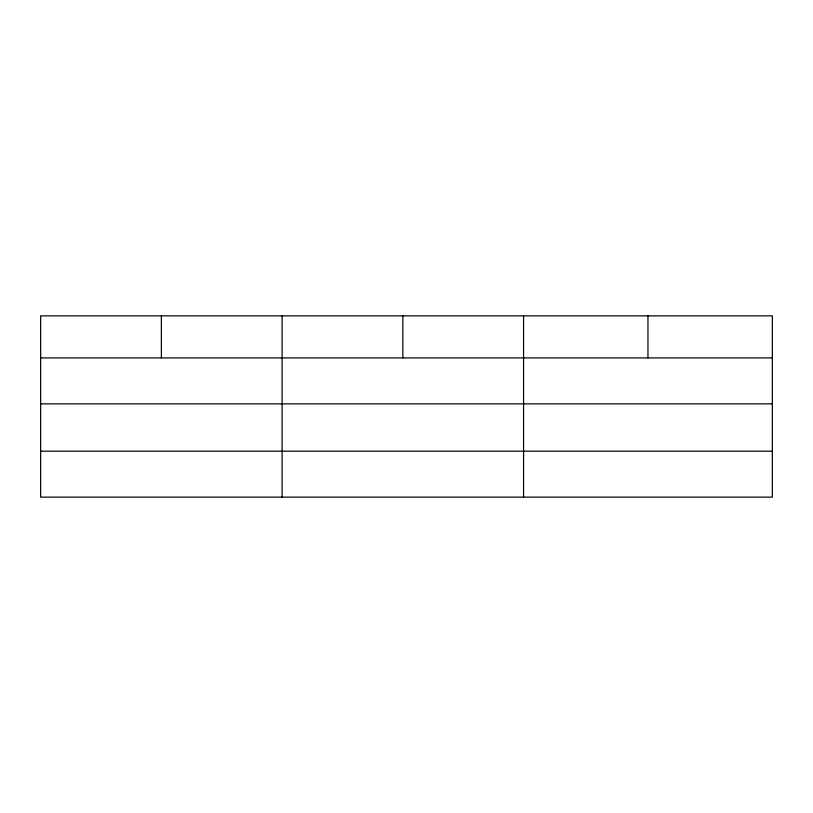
<?xml version="1.0" encoding="UTF-8"?>
<svg xmlns="http://www.w3.org/2000/svg" width="813" height="813" viewBox="0 0 813 813"><rect width="100%" height="100%" fill="white"/><g stroke="black" fill="none" stroke-linecap="round" stroke-linejoin="round"><path stroke-width="1.22" d="M772.35 403.858L772.35 315.861L40.65 315.861L40.65 497.139L772.35 497.139L772.35 403.858L40.65 403.858M40.65 357.913L772.35 357.913M40.65 451.195L772.35 451.195M647.961 315.861L647.961 357.913M523.572 315.861L523.572 497.139M402.841 315.861L402.841 357.913M282.111 315.861L282.111 497.139M161.381 315.861L161.381 357.913"/></g></svg>
